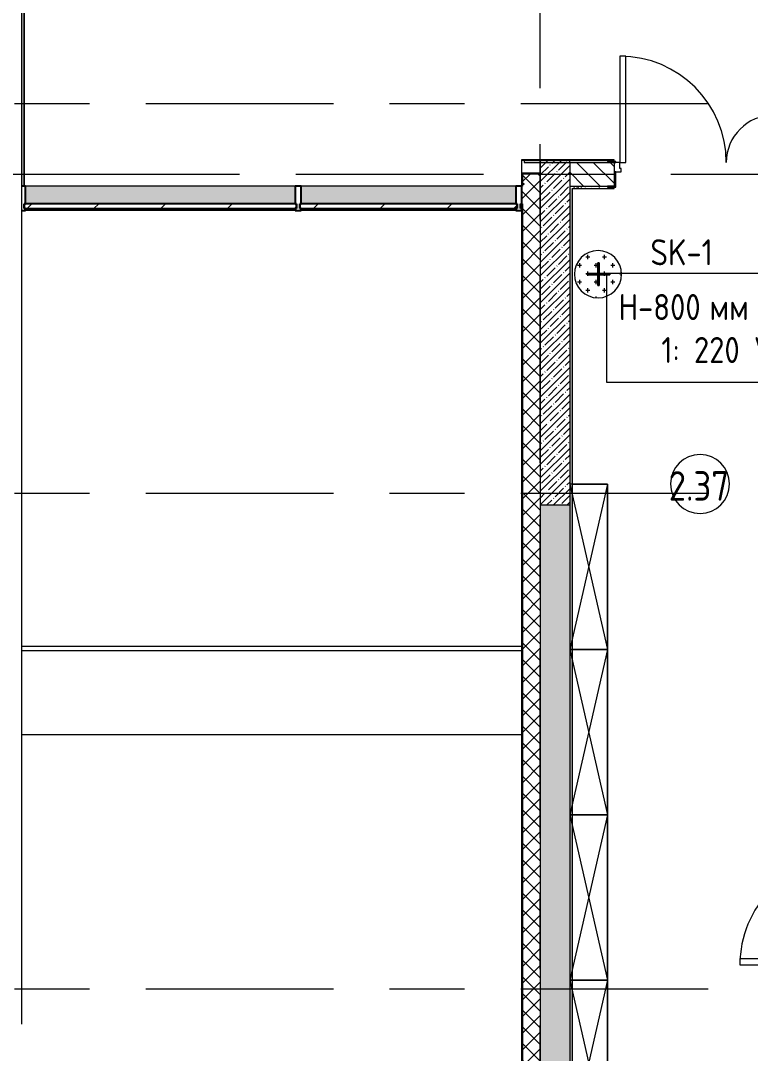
# Model space of a CAD drawing. Header units: millimetres. Extents: x 81609 to 272668, y -8553 to 29000.
# Drawn here: x 84960 to 91139, y 3055 to 11801 of the extents above; entities that cross this region are included whole.
import ezdxf

# ---------------------------------------------------------------- set-up
doc = ezdxf.new("R2010")
doc.units = ezdxf.units.MM
doc.linetypes.add('Осевая', pattern=[3175, 635, -476.25, 1587.5, -476.25])
for name, color, linetype, lineweight in [('A-AREA-IDEN', 7, 'Continuous', 9), ('A-DETL-GENF', 7, 'Continuous', 9), ('A-DOOR', 7, 'Continuous', 9), ('A-DOOR-1', 7, 'Continuous', 13), ('A-DOOR-FRAM', 7, 'Continuous', 13), ('A-GENM', 7, 'Continuous', 9), ('A-GLAZ-CURT', 7, 'Continuous', 9), ('A-GLAZ-CURT-1', 7, 'Continuous', 25), ('A-GLAZ-CWMG', 7, 'Continuous', 9), ('A-GLAZ-CWMG-1', 7, 'Continuous', 25), ('A-WALL', 7, 'Continuous', 9), ('E-ELEC-FIXT-IDEN', 7, 'Continuous', 9), ('I-FURN', 7, 'Continuous', 9), ('I-WALL', 7, 'Continuous', 9), ('Оси', 7, 'Continuous', 9), ('Оси-2', 7, 'Осевая', 9)]:
    doc.layers.add(name, color=color, linetype=linetype, lineweight=lineweight)
for name, color, linetype, lineweight, true_color in [('A-WALL-1', 7, 'Continuous', 9, 0x3c3c3c), ('A-WALL-FNSH-1', 7, 'Continuous', 9, 0x3c3c3c), ('I-FURN-1', 7, 'Continuous', 9, 0xf0f0f0)]:
    doc.layers.add(name, color=color, linetype=linetype, lineweight=lineweight, true_color=true_color)
doc.styles.add('GOST Common', font='GOST_Common.ttf', dxfattribs={"width": 0.9, "height": 220})
doc.styles.add('GOST Common_1', font='GOST_Common.ttf', dxfattribs={"width": 0.9, "height": 250})
pattern_1 = [(45, (0, 0), (-70.71068, 70.71068), []), (135, (0, 0), (-70.71068, -70.71068), [])]
pattern_2 = [(45, (0, 0), (-57.024626, 57.024626), []), (45, (57.025, 0), (-57.024626, 57.024626), [100.806, -20.161, 3.353, -16.808])]
pattern_3 = [(0, (0, 0), (121.92, 30.48), [10.058, -81.382, 10.058, -81.382, -487.68]), (0, (0, 0), (121.92, 30.48), [-182.88, 10.058, -172.822, 10.058, -81.382, -213.36]), (0, (0, 0), (121.92, 30.48), [-457.2, 10.058, -50.902, 10.058, -142.342]), (120, (45.72, 15.24), (-87.356454, 90.345817), [10.058, -81.382, 10.058, -81.382, -487.68]), (120, (45.72, 15.24), (-87.356454, 90.345817), [-182.88, 10.058, -172.822, 10.058, -81.382, -213.36]), (120, (45.72, 15.24), (-87.356454, 90.345817), [-457.2, 10.058, -50.902, 10.058, -142.342]), (240, (60.96, 76.2), (-34.563546, -120.825817), [10.058, -81.382, 10.058, -81.382, -487.68]), (240, (60.96, 76.2), (-34.563546, -120.825817), [-182.88, 10.058, -172.822, 10.058, -81.382, -213.36]), (240, (60.96, 76.2), (-34.563546, -120.825817), [-457.2, 10.058, -50.902, 10.058, -142.342])]

# ---------------------------------------------------------------- blocks, each defined once
blk = doc.blocks.new('110_Дверь_СКБ_2Ст - Д-5_п_ Из игровой в коридор-32215844-План размещения напольных электротехнических лючков и розеток 2 этажа в осях 23-33')
at = {"layer": 'A-DOOR'}
for centre, radius, start, end in [((-637.5, 40), 900, 0, 90), ((662.5, 40), 400, 90, 180)]:
    blk.add_arc(centre, radius, start, end, dxfattribs=at)
at = {"layer": 'A-DOOR-1'}
for p, q in [((-637.5, 940), (-637.5, 40)), ((-587.5, 940), (-637.5, 940)), ((-587.5, 40), (-587.5, 940)), ((662.5, 440), (612.5, 440)), ((612.5, 440), (612.5, 40)), ((662.5, 40), (662.5, 440)), ((-637.5, 40), (-587.5, 40)), ((612.5, 40), (662.5, 40))]:
    blk.add_line(p, q, dxfattribs=at)
at = {"layer": 'A-DOOR-FRAM'}
for p, q in [((-672.5, 48), (-742.5, 48)), ((-742.5, 48), (-742.5, 40)), ((-742.5, 40), (-672.5, 40)), ((-637.5, 40), (-687.5, 40)), ((-687.5, 40), (-687.5, -40)), ((-672.5, 40), (-672.5, 48)), ((-637.5, -10), (-637.5, 40)), ((662.5, 40), (662.5, -10)), ((712.5, 40), (662.5, 40)), ((767.5, 48), (697.5, 48)), ((697.5, 48), (697.5, 40)), ((697.5, 40), (767.5, 40)), ((712.5, -40), (712.5, 40)), ((767.5, 40), (767.5, 48)), ((-672.5, -40), (-742.5, -40)), ((-742.5, -40), (-742.5, -48)), ((-742.5, -48), (-672.5, -48)), ((-672.5, -39), (-687.5, -39)), ((-687.5, -39), (-687.5, -40)), ((-687.5, -40), (-627.5, -40)), ((-687.5, -40), (-672.5, -40)), ((-672.5, -40), (-672.5, -39)), ((-672.5, -48), (-672.5, -40)), ((-627.5, -10), (-637.5, -10)), ((-627.5, -40), (-627.5, -10)), ((662.5, -10), (652.5, -10)), ((652.5, -10), (652.5, -40)), ((652.5, -40), (712.5, -40)), ((712.5, -39), (697.5, -39)), ((697.5, -39), (697.5, -40)), ((697.5, -40), (712.5, -40)), ((767.5, -40), (697.5, -40)), ((697.5, -40), (697.5, -48)), ((697.5, -48), (767.5, -48)), ((712.5, -40), (712.5, -39)), ((767.5, -48), (767.5, -40))]:
    blk.add_line(p, q, dxfattribs=at)
blk = doc.blocks.new('110_Дверь_СКБ_2Ст - Д-2а_п_ Из коридора на лестницу-32215207-План размещения напольных электротехнических лючков и розеток 2 этажа в осях 23-33')
at = {"layer": 'A-DOOR'}
for centre, radius, start, end in [((-637.5, 100), 900, 0, 90), ((662.5, 100), 400, 90, 180)]:
    blk.add_arc(centre, radius, start, end, dxfattribs=at)
at = {"layer": 'A-DOOR-1'}
for p, q in [((-637.5, 1000), (-637.5, 100)), ((-587.5, 1000), (-637.5, 1000)), ((-587.5, 100), (-587.5, 1000)), ((662.5, 500), (612.5, 500)), ((612.5, 500), (612.5, 100)), ((662.5, 100), (662.5, 500)), ((-637.5, 100), (-587.5, 100)), ((612.5, 100), (662.5, 100))]:
    blk.add_line(p, q, dxfattribs=at)
at = {"layer": 'A-DOOR-FRAM'}
for p, q in [((-672.5, 108), (-742.5, 108)), ((-742.5, 108), (-742.5, 100)), ((-742.5, 100), (-672.5, 100)), ((-637.5, 100), (-687.5, 100)), ((-687.5, 100), (-687.5, 20)), ((-672.5, 100), (-672.5, 108)), ((-637.5, 50), (-637.5, 100)), ((662.5, 100), (662.5, 50)), ((712.5, 100), (662.5, 100)), ((767.5, 108), (697.5, 108)), ((697.5, 108), (697.5, 100)), ((697.5, 100), (767.5, 100)), ((712.5, 20), (712.5, 100)), ((767.5, 100), (767.5, 108)), ((-687.5, 20), (-627.5, 20)), ((-672.5, 20), (-687.5, 20)), ((-687.5, 20), (-687.5, -100)), ((-672.5, -100), (-672.5, 20)), ((-627.5, 50), (-637.5, 50)), ((-627.5, 20), (-627.5, 50)), ((662.5, 50), (652.5, 50)), ((652.5, 50), (652.5, 20)), ((652.5, 20), (712.5, 20)), ((712.5, 20), (697.5, 20)), ((697.5, 20), (697.5, -100)), ((712.5, -100), (712.5, 20)), ((-672.5, -100), (-742.5, -100)), ((-742.5, -100), (-742.5, -108)), ((-742.5, -108), (-672.5, -108)), ((-687.5, -100), (-672.5, -100)), ((-672.5, -108), (-672.5, -100)), ((697.5, -100), (712.5, -100)), ((767.5, -100), (697.5, -100)), ((697.5, -100), (697.5, -108)), ((697.5, -108), (767.5, -108)), ((767.5, -108), (767.5, -100))]:
    blk.add_line(p, q, dxfattribs=at)
blk = doc.blocks.new('Системная панель - Стекло - 40мм-23946635-План размещения напольных электротехнических лючков и розеток 2 этажа в осях 23-33')
at = {"layer": 'A-GLAZ-CURT'}
h = blk.add_hatch(dxfattribs=at)
h.set_pattern_fill('FP_24', color=256, style=0, pattern_type=2)
h.set_pattern_definition([(45, (-86242.5, -10110), (-282.8427, 282.8427), [200, -600]), (45, (-86442.5, -10210), (-282.8427, 282.8427), [600, -200]), (45, (-86042.5, -10310), (-282.8427, 282.8427), [200, -600])])
h.paths.add_polyline_path([(1152.5, 0), (1152.5, 40), (-1152.5, 40), (-1152.5, 0), (976, 0)])
at = {"layer": 'A-GLAZ-CURT-1'}
for p, q in [((1152.5, 40), (-1152.5, 40)), ((-1152.5, 40), (-1152.5, 0)), ((-1152.5, 0), (1152.5, 0)), ((1152.5, 0), (1152.5, 40))]:
    blk.add_line(p, q, dxfattribs=at)
blk = doc.blocks.new('Системная панель - Стекло - 40мм-23946636-План размещения напольных электротехнических лючков и розеток 2 этажа в осях 23-33')
at = {"layer": 'A-GLAZ-CURT'}
h = blk.add_hatch(dxfattribs=at)
h.set_pattern_fill('FP_25', color=256, style=0, pattern_type=2)
h.set_pattern_definition([(45, (-88344.25, -10110), (-282.8427, 282.8427), [200, -600]), (45, (-88544.25, -10210), (-282.8427, 282.8427), [600, -200]), (45, (-88144.25, -10310), (-282.8427, 282.8427), [200, -600])])
h.paths.add_polyline_path([(919.2, 0), (919.2, 40), (-919.2, 40), (-919.2, 0), (815.9, 0)])
at = {"layer": 'A-GLAZ-CURT-1'}
for p, q in [((919.2, 40), (-919.2, 40)), ((-919.2, 40), (-919.2, 0)), ((-919.2, 0), (919.2, 0)), ((919.2, 0), (919.2, 40))]:
    blk.add_line(p, q, dxfattribs=at)
blk = doc.blocks.new('Прямоугольный импост - Импост структурный с накладкой - 190мм-23186047-План размещения напольных электротехнических лючков и розеток 2 этажа в осях 23-33')
at = {"layer": 'A-GLAZ-CWMG'}
for points in [[(87118.5, 10250), (87285, 10250), (87285, 10400), (85000, 10400), (85000, 10250)], [(87285, 10193), (87285, 10210), (85000, 10210), (85000, 10193), (87118.5, 10193)]]:
    blk.add_hatch(color=256, dxfattribs=at).paths.add_polyline_path(points)
for p, q in [((87285, 10400), (85000, 10400)), ((87285, 10193), (85000, 10193))]:
    blk.add_line(p, q, dxfattribs=at)
blk = doc.blocks.new('Прямоугольный импост - Импост структурный с накладкой - 190мм-23186048-План размещения напольных электротехнических лючков и розеток 2 этажа в осях 23-33')
at = {"layer": 'A-GLAZ-CWMG'}
for points in [[(88000, 10250), (88000, 10400), (87335, 10400), (87335, 10250)], [(88000, 10193), (88000, 10210), (87335, 10210), (87335, 10193)]]:
    blk.add_hatch(color=256, dxfattribs=at).paths.add_polyline_path(points)
for p, q in [((88000, 10400), (87335, 10400)), ((88000, 10193), (87335, 10193))]:
    blk.add_line(p, q, dxfattribs=at)
blk = doc.blocks.new('Прямоугольный импост - Импост структурный с накладкой - 190мм-23186049-План размещения напольных электротехнических лючков и розеток 2 этажа в осях 23-33')
at = {"layer": 'A-GLAZ-CWMG'}
for points in [[(89060.2, 10250), (89153.5, 10250), (89153.5, 10400), (88000, 10400), (88000, 10250), (88412.9, 10250)], [(88000, 10193), (89153.5, 10193), (89153.5, 10210), (88000, 10210)]]:
    blk.add_hatch(color=256, dxfattribs=at).paths.add_polyline_path(points)
for p, q in [((89153.5, 10400), (88000, 10400)), ((89153.5, 10193), (88000, 10193))]:
    blk.add_line(p, q, dxfattribs=at)
blk = doc.blocks.new('Прямоугольный импост - Импост структурный с накладкой - 190мм-23946639-План размещения напольных электротехнических лючков и розеток 2 этажа в осях 23-33')
at = {"layer": 'A-GLAZ-CWMG-1'}
for p, q in [((-50, 0), (-50, 17)), ((-50, 17), (0, 17)), ((-40, 0), (-50, 0)), ((-40, -40), (-40, 0)), ((0, 0), (-10, 0)), ((-10, 0), (-10, -40)), ((0, 17), (0, 0)), ((-50, -190), (-50, -40)), ((-50, -40), (-40, -40)), ((-10, -40), (0, -40)), ((0, -40), (0, -190)), ((0, -190), (-50, -190))]:
    blk.add_line(p, q, dxfattribs=at)
blk = doc.blocks.new('Прямоугольный импост - Импост структурный с накладкой - 190мм-23946641-План размещения напольных электротехнических лючков и розеток 2 этажа в осях 23-33')
at = {"layer": 'A-GLAZ-CWMG-1'}
for p, q in [((-20.7, 17), (-50, 17)), ((-50, 17), (-50, 0)), ((-50, 0), (-40, 0)), ((-40, 0), (-40, -40)), ((-40, -40), (-50, -40)), ((-50, -40), (-50, -190)), ((-50, -190), (-20.7, -190))]:
    blk.add_line(p, q, dxfattribs=at)
blk = doc.blocks.new('Прямоугольный импост - Импост структурный с накладкой - 190мм-23946633-План размещения напольных электротехнических лючков и розеток 2 этажа в осях 23-33')
at = {"layer": 'A-GLAZ-CWMG-1'}
for p, q in [((-25, 0), (-25, 17)), ((-25, 17), (25, 17)), ((-15, 0), (-25, 0)), ((-15, -40), (-15, 0)), ((25, 0), (15, 0)), ((15, 0), (15, -40)), ((25, 17), (25, 0)), ((-25, -190), (-25, -40)), ((-25, -40), (-15, -40)), ((15, -40), (25, -40)), ((25, -40), (25, -190)), ((25, -190), (-25, -190))]:
    blk.add_line(p, q, dxfattribs=at)
blk = doc.blocks.new('парапет9 - парапет-22867712-План размещения напольных электротехнических лючков и розеток 2 этажа в осях 23-33')
at = {"layer": 'A-GENM'}
for p, q in [((89202, 8001.9), (84970.7, 8001.9)), ((89202, 7963.9), (84970.7, 7963.9)), ((84970.7, 7255.4), (89202, 7255.4))]:
    blk.add_line(p, q, dxfattribs=at)
blk = doc.blocks.new('Шкаф параметрический - 1_28А-V66-План размещения напольных электротехнических лючков и розеток 2 этажа в осях 23-33')
at = {"layer": 'I-FURN-1'}
for p, q in [((0, 0), (1400, 320)), ((0, 320), (1400, 0)), ((1400, 320), (0, 320)), ((0, 320), (0, 0)), ((0, 20), (0, 320)), ((0, 320), (1400, 320)), ((1400, 0), (1400, 320)), ((1400, 320), (1400, 20)), ((0, 0), (1400, 0))]:
    blk.add_line(p, q, dxfattribs=at)
blk = doc.blocks.new('вешалка - 1_15-V69-План размещения напольных электротехнических лючков и розеток 2 этажа в осях 23-33')
at = {"layer": 'I-FURN'}
h = blk.add_hatch(dxfattribs=at)
h.set_pattern_fill('FP_39', color=256, style=0, pattern_type=2)
h.set_pattern_definition([(0, (-89849.245, -9653.5), (70.485, 70.485), [35.242, -105.727]), (90, (-89831.624, -9671.12), (-70.485, 70.485), [35.242, -105.727])])
h.paths.add_polyline_path([(-24.1, -198.5), (24.1, -198.5), (70.9, -187), (113.6, -164.6), (152.3, -128.8), (177.1, -92.9), (194.2, -47.9), (200, 0), (194.2, 47.9), (177.1, 92.9), (149.7, 132.6), (113.6, 164.6), (70.9, 187), (24.1, 198.5), (-24.1, 198.5), (-70.9, 187), (-113.6, 164.6), (-150.1, 132), (-177.1, 92.9), (-194.2, 47.9), (-200, 0), (-194.2, -47.9), (-177.1, -92.9), (-149.7, -132.6), (-113.6, -164.6), (-70.9, -187)])
at = {"layer": 'I-FURN-1'}
for p, q in [((9, 96), (-3, 96)), ((-3, 96), (-3, 84)), ((-3, 84), (-3, 96)), ((-3, 96), (9, 96)), ((9, 96), (-3, 96)), ((-3, 96), (-3, 84)), ((-3, 84), (-3, 96)), ((-3, 96), (9, 96)), ((9, 84), (9, 96)), ((9, 96), (9, 84)), ((9, 84), (9, 96)), ((9, 96), (9, 84)), ((-81, 6), (-93, 6)), ((-93, 6), (-93, -6)), ((-93, -6), (-93, 6)), ((-93, 6), (-81, 6)), ((-81, 6), (-93, 6)), ((-93, 6), (-93, -6)), ((-93, -6), (-93, 6)), ((-93, 6), (-81, 6)), ((-81, -6), (-81, 6)), ((-81, 6), (-81, -6)), ((-3, 6), (-81, 6)), ((-81, 6), (-3, 6)), ((-3, 84), (9, 84)), ((9, 84), (-3, 84)), ((-3, 84), (-3, 6)), ((-3, 6), (-3, 84)), ((9, 6), (-3, 6)), ((-3, 6), (-3, -6)), ((-3, -6), (-3, 6)), ((-3, 6), (9, 6)), ((9, 6), (9, 84)), ((9, 84), (9, 6)), ((87, 6), (9, 6)), ((9, 6), (87, 6)), ((9, -6), (9, 6)), ((9, 6), (9, -6)), ((87, 6), (87, -6)), ((99, 6), (87, 6)), ((87, 6), (99, 6)), ((87, -6), (87, 6)), ((99, 6), (87, 6)), ((87, 6), (99, 6)), ((99, -6), (99, 6)), ((99, 6), (99, -6)), ((99, -6), (99, 6)), ((99, 6), (99, -6)), ((-93, -6), (-81, -6)), ((-81, -6), (-93, -6)), ((-93, -6), (-81, -6)), ((-81, -6), (-93, -6)), ((-81, -6), (-3, -6)), ((-3, -6), (-81, -6)), ((-3, -6), (-3, -84)), ((-3, -84), (-3, -6)), ((-3, -6), (9, -6)), ((9, -6), (-3, -6)), ((9, -84), (-3, -84)), ((-3, -84), (-3, -96)), ((-3, -96), (-3, -84)), ((-3, -84), (9, -84)), ((-3, -84), (-3, -96)), ((-3, -96), (-3, -84)), ((9, -84), (9, -6)), ((9, -6), (87, -6)), ((87, -6), (9, -6)), ((9, -6), (9, -84)), ((9, -96), (9, -84)), ((9, -84), (9, -96)), ((9, -96), (9, -84)), ((9, -84), (9, -96)), ((87, -6), (99, -6)), ((99, -6), (87, -6)), ((87, -6), (99, -6)), ((99, -6), (87, -6)), ((-3, -96), (9, -96)), ((9, -96), (-3, -96)), ((-3, -96), (9, -96)), ((9, -96), (-3, -96))]:
    blk.add_line(p, q, dxfattribs=at)
for start, end in [(360, 180), (0, 180), (180, 360), (180, 0)]:
    blk.add_arc((0, 0), 200, start, end, dxfattribs=at)
blk = doc.blocks.new('DET_L_Линия разрыва - М100-30654842-План размещения напольных электротехнических лючков и розеток 2 этажа в осях 23-33')
at = {"layer": 'A-DETL-GENF'}
blk.add_line((24079.7, 0), (12339.9, 0), dxfattribs=at)
blk = doc.blocks.new('Марка_Помещения - Номер-25198446-План размещения напольных электротехнических лючков и розеток 2 этажа в осях 23-33')
at = {"layer": 'A-AREA-IDEN'}
for start, end in [(360, 180), (180, 360)]:
    blk.add_arc((0, 0), 2.5, start, end, dxfattribs=at)

msp = doc.modelspace()

# ---------------------------------------------------------------- hatches: boundary and pattern name
at = {"layer": 'A-WALL'}
h = msp.add_hatch(dxfattribs=at)
h.set_pattern_fill('FP_1', color=256, style=0, pattern_type=2)
h.set_pattern_definition(pattern_1)
h.paths.add_polyline_path([(89210, -100), (89360, -100), (89360, 10502), (89210, 10502), (89210, 4047.3)])
h = msp.add_hatch(dxfattribs=at)
h.set_pattern_fill('FP_1', color=256, style=0, pattern_type=2)
h.set_pattern_definition(pattern_1)
h.paths.add_polyline_path([(89202, 10250), (89210, 10250), (89210, 10400), (89202, 10400), (89202, 10307.2)])
at = {"layer": 'I-WALL'}
h = msp.add_hatch(dxfattribs=at)
h.set_pattern_fill('FP_41', color=256, style=0, pattern_type=2)
h.set_pattern_definition(pattern_3)
h.paths.add_polyline_path([(84990, 10400), (84990, 13390), (84970.7, 13390), (84970.7, 10400)])
h = msp.add_hatch(dxfattribs=at)
h.set_pattern_fill('FP_41', color=256, style=0, pattern_type=2)
h.set_pattern_definition(pattern_3)
h.paths.add_polyline_path([(97399, 10600), (97398, 10620), (93460, 10620), (93460, 10608), (93490, 10608), (93490, 10600), (94885, 10600)])
h.paths.add_polyline_path([(92480, 10600), (92480, 10608), (92510, 10608), (92510, 10620), (91385, 10620), (91385, 10608), (91440, 10608), (91440, 10600), (92296.2, 10600)])
h.paths.add_polyline_path([(89930, 10600), (89930, 10608), (89985, 10608), (89985, 10620), (89223.5, 10620), (89223.5, 10600), (89707.4, 10600)])
h = msp.add_hatch(dxfattribs=at)
h.set_pattern_fill('FP_2', color=256, style=0, pattern_type=2)
h.set_pattern_definition(pattern_2)
h.paths.add_polyline_path([(89360, 7700), (89610, 7700), (89610, 10620), (89360, 10620), (89360, 8220.5)])
h = msp.add_hatch(dxfattribs=at)
h.set_pattern_fill('FP_4', color=256, style=0, pattern_type=2)
h.set_pattern_definition([(135, (0, 0), (-70.71068, -70.71068), [])])
h.paths.add_polyline_path([(94210, 10400), (94210, 10600), (93460, 10600), (93460, 10400), (93590.6, 10400)])
h.paths.add_polyline_path([(92410, 10400), (92510, 10400), (92510, 10600), (91385, 10600), (91385, 10400), (92330, 10400)])
h.paths.add_polyline_path([(89930, 10400), (89985, 10400), (89985, 10600), (89610, 10600), (89610, 10400), (89785, 10400)])
h = msp.add_hatch(dxfattribs=at)
h.set_pattern_fill('FP_41', color=256, style=0, pattern_type=2)
h.set_pattern_definition(pattern_3)
h.paths.add_polyline_path([(91930, 10380), (91950, 10380), (91950, 10400), (91440, 10400), (91440, 10392), (91385, 10392), (91385, 10380), (91440, 10380)])
h.paths.add_polyline_path([(89610, 10380), (89985, 10380), (89985, 10392), (89930, 10392), (89930, 10400), (89610, 10400)])
h = msp.add_hatch(dxfattribs=at)
h.set_pattern_fill('FP_41', color=256, style=0, pattern_type=2)
h.set_pattern_definition(pattern_3)
h.paths.add_polyline_path([(89630, 150), (89630, 10380), (89610, 10380), (89610, 150)])
h = msp.add_hatch(dxfattribs=at)
h.set_pattern_fill('FP_2', color=256, style=0, pattern_type=2)
h.set_pattern_definition(pattern_2)
h.paths.add_polyline_path([(89610, 150), (89610, 7700), (89360, 7700), (89360, 150)])

# ---------------------------------------------------------------- linework, layer by layer
at = {"layer": 'A-WALL'}
for p, q in [((89610, 10600), (89610, 10620)), ((89610, 10600), (89930, 10600)), ((89360, 10505), (89207, 10505)), ((89207, 10505), (89207, 10400)), ((89210, 10502), (89210, 10400)), ((89360, 10502), (89210, 10502)), ((89202, 10400), (89210, 10400)), ((89610, 10400), (89930, 10400)), ((89630, 10380), (89985, 10380)), ((89630, 10380), (89630, 170)), ((89202, 10242), (89193.5, 10242)), ((89202, 10250), (89210, 10250)), ((89202, 10247), (89207, 10247)), ((89207, 10247), (89207, -253)), ((89210, 10250), (89210, -250))]:
    msp.add_line(p, q, dxfattribs=at)
at = {"layer": 'A-WALL-1'}
for p, q in [((89223.5, 10620), (89223.5, 10600)), ((89223.5, 10600), (89610, 10600)), ((89610, 10620), (89360, 10620)), ((89360, 10620), (89360, -100)), ((89610, 10600), (89610, 150)), ((89985, 10608), (89985, 10620)), ((89223.5, 10420), (89203.5, 10420)), ((89203.5, 10417), (89223.5, 10417)), ((89223.5, 10417), (89223.5, 10420)), ((84970.7, 10400), (84990, 10400)), ((89985, 10380), (89985, 10392)), ((89360, 7700), (89610, 7700))]:
    msp.add_line(p, q, dxfattribs=at)
at = {"layer": 'A-WALL-FNSH-1'}
for p, q in [((84990, 13399), (84990, 10400)), ((84991, 10400), (84991, 13399)), ((89985, 10621), (89202.5, 10621)), ((89202.5, 10621), (89202.5, 10417)), ((89203.5, 10620), (89985, 10620)), ((89203.5, 10417), (89203.5, 10620)), ((89985, 10620), (89985, 10621)), ((89360, 10510), (89202, 10510)), ((89202, 10510), (89202, -258)), ((89202.5, 10417), (89203.5, 10417)), ((84990, 10400), (84991, 10400)), ((89631, 10379), (89985, 10379)), ((89631, 10379), (89631, 170)), ((89985, 10379), (89985, 10380))]:
    msp.add_line(p, q, dxfattribs=at)
at = {"layer": 'E-ELEC-FIXT-IDEN', "flags": 128}
msp.add_lwpolyline([(89924.6, 9663), (91208.2, 9663), (91208.2, 8735), (89924.6, 8735)], close=True, dxfattribs=at)
at = {"layer": 'I-WALL'}
msp.add_line((84990, 10401), (89202, 10401), dxfattribs=at)
at = {"layer": 'Оси'}
msp.add_line((83679.3, 10500), (86179.3, 10500), dxfattribs=at)
at = {"layer": 'Оси-2'}
for p, q in [((89360, 593.7), (89360, 19415.1)), ((84909.3, 11100), (120319, 11100)), ((86179.3, 10500), (120319, 10500)), ((84909.3, 7800), (122760, 7800)), ((84909.3, 3600), (122760, 3600))]:
    msp.add_line(p, q, dxfattribs=at)

# ---------------------------------------------------------------- block references
at = {"layer": 'A-AREA-IDEN', "xscale": 99.99999999999993, "yscale": 99.99999999999993, "zscale": 99.99999999999993}
msp.add_blockref('Марка_Помещения - Номер-25198446-План размещения напольных электротехнических лючков и розеток 2 этажа в осях 23-33', (90713.2, 7877), dxfattribs=at)
at = {"layer": 'A-DETL-GENF', "rotation": 270.0000000000003}
msp.add_blockref('DET_L_Линия разрыва - М100-30654842-План размещения напольных электротехнических лючков и розеток 2 этажа в осях 23-33', (84970.7, 27380.8), dxfattribs=at)
at = {"layer": 'A-DOOR'}
msp.add_blockref('110_Дверь_СКБ_2Ст - Д-2а_п_ Из коридора на лестницу-32215207-План размещения напольных электротехнических лючков и розеток 2 этажа в осях 23-33', (90672.5, 10500), dxfattribs=at)
at = {"layer": 'A-DOOR', "rotation": 89.99999999999991}
msp.add_blockref('110_Дверь_СКБ_2Ст - Д-5_п_ Из игровой в коридор-32215844-План размещения напольных электротехнических лючков и розеток 2 этажа в осях 23-33', (91990, 4442.5), dxfattribs=at)
at = {"layer": 'A-GENM'}
msp.add_blockref('парапет9 - парапет-22867712-План размещения напольных электротехнических лючков и розеток 2 этажа в осях 23-33', (0, -1500), dxfattribs=at)
at = {"layer": 'A-GLAZ-CURT'}
for name, p in [('Системная панель - Стекло - 40мм-23946635-План размещения напольных электротехнических лючков и розеток 2 этажа в осях 23-33', (86142.5, 10210)), ('Системная панель - Стекло - 40мм-23946636-План размещения напольных электротехнических лючков и розеток 2 этажа в осях 23-33', (88244.3, 10210))]:
    msp.add_blockref(name, p, dxfattribs=at)
at = {"layer": 'A-GLAZ-CWMG', "rotation": 180}
msp.add_blockref('Прямоугольный импост - Импост структурный с накладкой - 190мм-23946641-План размещения напольных электротехнических лючков и розеток 2 этажа в осях 23-33', (84950, 10210), dxfattribs=at)
at = {"layer": 'A-GLAZ-CWMG'}
for name in ['Прямоугольный импост - Импост структурный с накладкой - 190мм-23186047-План размещения напольных электротехнических лючков и розеток 2 этажа в осях 23-33', 'Прямоугольный импост - Импост структурный с накладкой - 190мм-23186048-План размещения напольных электротехнических лючков и розеток 2 этажа в осях 23-33', 'Прямоугольный импост - Импост структурный с накладкой - 190мм-23186049-План размещения напольных электротехнических лючков и розеток 2 этажа в осях 23-33']:
    msp.add_blockref(name, (0, 0), dxfattribs=at)
at = {"layer": 'A-GLAZ-CWMG', "extrusion": (0, 0, -1), "rotation": 180}
for name, p in [('Прямоугольный импост - Импост структурный с накладкой - 190мм-23946633-План размещения напольных электротехнических лючков и розеток 2 этажа в осях 23-33', (-87310, 10210)), ('Прямоугольный импост - Импост структурный с накладкой - 190мм-23946639-План размещения напольных электротехнических лючков и розеток 2 этажа в осях 23-33', (-89203.5, 10210))]:
    msp.add_blockref(name, p, dxfattribs=at)
at = {"layer": 'I-FURN-1'}
msp.add_blockref('вешалка - 1_15-V69-План размещения напольных электротехнических лючков и розеток 2 этажа в осях 23-33', (89849.2, 9653.5), dxfattribs=at)
at = {"layer": 'I-FURN-1', "rotation": 269.9999999999994}
for p in [(89610, 7875.2), (89610, 6475.2), (89610, 5075.2), (89610, 3675.2)]:
    msp.add_blockref('Шкаф параметрический - 1_28А-V66-План размещения напольных электротехнических лючков и розеток 2 этажа в осях 23-33', p, dxfattribs=at)

# ---------------------------------------------------------------- texts
at = {"layer": 'A-AREA-IDEN', "insert": (90447.5, 7985.5), "char_height": 250, "width": 663.797, "attachment_point": 1, "style": 'GOST Common_1'}
msp.add_mtext('2.37', dxfattribs=at)
at = {"layer": 'E-ELEC-FIXT-IDEN', "char_height": 220, "attachment_point": 1, "style": 'GOST Common'}
for s, insert, width in [('SK-1', (90292.8, 9949.4), 656.582), ('H-800 ', (90024.6, 9485.4), 930.759), ('мм', (90792.6, 9485.4), 375.19), ('   1: 220 V', (90024.6, 9121.6), 1291.519)]:
    msp.add_mtext(s, dxfattribs=dict(at, insert=insert, width=width))

doc.saveas('drawing.dxf')
